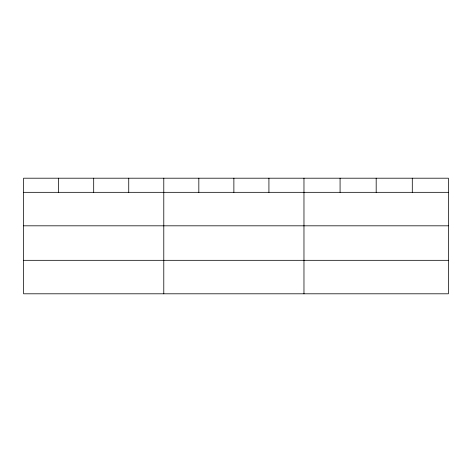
<?xml version="1.0" encoding="UTF-8"?>
<svg xmlns="http://www.w3.org/2000/svg" width="472" height="472" viewBox="0 0 472 472"><rect width="100%" height="100%" fill="white"/><g stroke="black" fill="none" stroke-linecap="round" stroke-linejoin="round"><path stroke-width="0.71" d="M448.4 225.817L448.4 178.198L23.6 178.198L23.6 293.802L448.4 293.802L448.4 225.817L23.6 225.817M23.6 192.328L448.4 192.328M23.6 260.32L448.4 260.32M412.292 178.198L412.292 192.328M376.184 178.198L376.184 192.328M340.076 178.198L340.076 192.328M303.968 178.198L303.968 293.802M268.922 178.198L268.922 192.328M233.876 178.198L233.876 192.328M198.83 178.198L198.83 192.328M163.784 178.198L163.784 293.802M128.738 178.198L128.738 192.328M93.692 178.198L93.692 192.328M58.646 178.198L58.646 192.328"/></g></svg>
